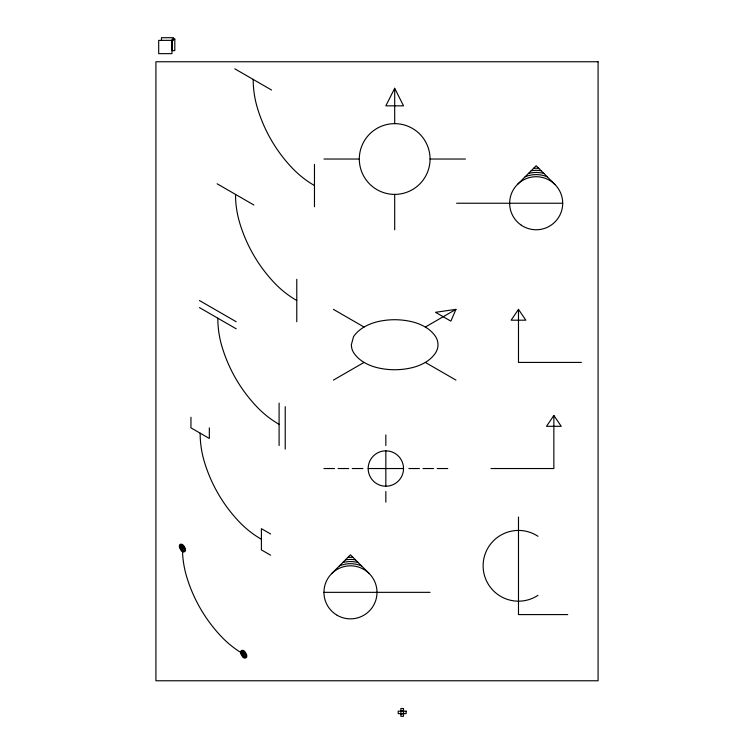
<?xml version="1.0" encoding="UTF-8"?>
<svg xmlns="http://www.w3.org/2000/svg" width="754" height="754" viewBox="0 0 754 754"><rect width="100%" height="100%" fill="white"/><g stroke="black" fill="none" stroke-linecap="round" stroke-linejoin="round"><path stroke-width="1.13" d="M455.953 309.357L450.854 321.147L435.539 312.297L455.953 309.357L425.322 327.048A49.51 49.51 0 0 0 412.08 321.769A74.787 74.787 0 0 0 377.292 321.769A49.51 49.51 0 0 0 364.05 327.048A33.562 33.562 0 0 0 353.56 336.548L351.364 344.729A14.986 14.986 0 0 0 354.173 353.466A31.611 31.611 0 0 0 364.05 362.42A49.51 49.51 0 0 0 377.292 367.688A74.787 74.787 0 0 0 412.08 367.688A49.51 49.51 0 0 0 425.322 362.42A31.611 31.611 0 0 0 435.199 353.466A14.986 14.986 0 0 0 435.199 335.992A31.611 31.611 0 0 0 425.322 327.048M394.691 88.275L385.841 105.843L403.531 105.843L394.691 88.275L394.691 123.647M518.488 309.357L511.127 320.186L525.849 320.186L518.488 309.357L518.488 362.42L581.4 362.42M553.86 415.473L546.499 426.302L561.221 426.302L553.86 415.473L553.86 468.536L490.948 468.536M517.414 184.485L536.179 165.72L554.935 184.485M331.713 573.577L350.469 554.821L369.234 573.577M333.419 380.101L364.05 362.42M323.937 159.028L359.309 159.028M430.063 159.028A35.372 35.372 0 0 0 377 128.387A35.372 35.372 0 0 0 377 189.659A35.372 35.372 0 0 0 430.063 159.028L465.435 159.028M456.585 203.241L562.71 203.241M323.937 468.536L334.55 468.536M338.094 468.536L348.706 468.536M352.241 468.536L362.853 468.536M368.159 468.536L403.531 468.536A17.691 17.691 0 0 0 377 453.22A17.691 17.691 0 0 0 377 483.851A17.691 17.691 0 0 0 403.531 468.536M408.838 468.536L419.45 468.536M422.985 468.536L433.597 468.536M437.132 468.536L447.744 468.536M323.937 592.342L430.063 592.342M567.743 614.585L518.488 614.585L518.488 517.037M400.874 710.994L403.475 710.994M400.874 713.812L403.475 713.812M234.814 68.821L271.572 90.046M217.133 183.787L253.891 205.013M333.419 309.357L364.05 327.048M425.322 362.42L455.953 380.101M199.442 300.516L236.2 321.741M199.442 307.585L236.2 328.81M270.592 533.973L261.402 528.667L261.402 549.892L270.592 555.198M403.522 711.154L403.522 713.652M394.691 194.4L394.691 229.772M385.841 434.926L385.841 445.539M385.841 450.845L385.841 486.217M385.841 491.523L385.841 502.136M314.465 164.325L314.465 206.775M296.774 279.291L296.774 321.741M285.219 406.632L285.219 449.082M279.093 403.098L279.093 445.539M209.329 427.857L209.329 438.47L190.951 427.857L190.951 417.245M171.959 40.386L171.959 53.647L158.689 53.647L158.689 40.386L173.495 40.348L173.495 37.7L161.469 37.7L161.469 40.348M537.988 595.321A35.372 35.372 0 0 1 491.853 589.081A35.372 35.372 0 0 1 491.853 542.531A35.372 35.372 0 0 1 537.988 536.292M531.174 170.724A32.893 32.893 0 0 1 541.184 170.724M525.067 176.832A28.652 28.652 0 0 1 547.281 176.832M533.578 168.321A35.023 35.023 0 0 1 538.771 168.321M528.45 173.448A30.773 30.773 0 0 1 543.907 173.448M342.74 562.55A30.773 30.773 0 0 1 358.197 562.55M347.877 557.413A35.023 35.023 0 0 1 353.07 557.413M339.366 565.924A28.652 28.652 0 0 1 361.581 565.924M345.464 559.826A32.893 32.893 0 0 1 355.473 559.826M243.721 654.236A99.01 99.01 0 0 1 221.346 636.583A149.575 149.575 0 0 1 186.549 576.329A99.01 99.01 0 0 1 182.449 548.12M261.402 539.28A99.01 99.01 0 0 1 239.027 521.627A149.575 149.575 0 0 1 204.24 461.363A99.01 99.01 0 0 1 200.14 433.164M279.093 424.323A99.01 99.01 0 0 1 256.718 406.66A149.575 149.575 0 0 1 221.921 346.406A99.01 99.01 0 0 1 217.821 318.197M296.774 300.516A99.01 99.01 0 0 1 274.399 282.863A149.575 149.575 0 0 1 239.612 222.6A99.01 99.01 0 0 1 235.512 194.4M314.465 185.55A99.01 99.01 0 0 1 292.09 167.897A149.575 149.575 0 0 1 257.303 107.643A99.01 99.01 0 0 1 253.193 79.434M181.337 546.895C181.601 552.739 185.918 546.537 181.337 546.895M181.893 547.508C182.025 550.429 184.183 547.329 181.893 547.508M242.609 653.011C242.863 658.855 247.189 652.653 242.609 653.011M243.165 653.624C243.297 656.546 245.455 653.445 243.165 653.624M180.281 544.369L179.669 545.048A3.157 3.157 0 0 0 179.386 546.358A4.948 4.948 0 0 0 179.593 547.762L181.328 550.778A4.948 4.948 0 0 0 182.449 551.664A3.157 3.157 0 0 0 183.722 552.069L185.211 551.278A3.355 3.355 0 0 0 185.512 549.892A4.948 4.948 0 0 0 185.305 548.478L183.571 545.472A4.948 4.948 0 0 0 182.449 544.586A3.157 3.157 0 0 0 181.177 544.181L180.281 544.369M180.715 545.123L180.225 545.67A2.526 2.526 0 0 0 179.999 546.707A3.959 3.959 0 0 0 180.168 547.838L181.554 550.25A3.959 3.959 0 0 0 182.449 550.957A2.526 2.526 0 0 0 183.467 551.278L184.664 550.646A2.686 2.686 0 0 0 184.9 549.534A3.959 3.959 0 0 0 184.739 548.412L183.345 546A3.959 3.959 0 0 0 182.449 545.293A2.526 2.526 0 0 0 181.431 544.963L180.715 545.123M181.148 545.868L180.781 546.282A1.894 1.894 0 0 0 180.611 547.065A2.969 2.969 0 0 0 180.734 547.904L181.78 549.713A2.969 2.969 0 0 0 182.449 550.241A1.894 1.894 0 0 0 183.213 550.486L184.108 550.015A2.017 2.017 0 0 0 184.287 549.185A2.969 2.969 0 0 0 184.165 548.337L183.118 546.527A2.969 2.969 0 0 0 182.449 546A1.894 1.894 0 0 0 181.686 545.755L181.148 545.868M241.553 650.485L240.931 651.173A3.157 3.157 0 0 0 240.658 652.474A4.948 4.948 0 0 0 240.856 653.878L242.599 656.894A4.948 4.948 0 0 0 243.721 657.78A3.157 3.157 0 0 0 244.984 658.185L246.483 657.394A3.355 3.355 0 0 0 246.784 656.008A4.948 4.948 0 0 0 246.577 654.604L244.833 651.588A4.948 4.948 0 0 0 243.721 650.702A3.157 3.157 0 0 0 242.449 650.297L241.553 650.485M241.987 651.239L241.487 651.786A2.526 2.526 0 0 0 241.271 652.823A3.959 3.959 0 0 0 241.431 653.954L242.826 656.366A3.959 3.959 0 0 0 243.721 657.073A2.526 2.526 0 0 0 244.73 657.394L245.927 656.762A2.686 2.686 0 0 0 246.172 655.66A3.959 3.959 0 0 0 246.002 654.529L244.616 652.116A3.959 3.959 0 0 0 243.721 651.409A2.526 2.526 0 0 0 242.703 651.088L241.987 651.239M242.42 651.993L242.053 652.399A1.894 1.894 0 0 0 241.883 653.181A2.969 2.969 0 0 0 242.006 654.029L243.042 655.829A2.969 2.969 0 0 0 243.721 656.366A1.894 1.894 0 0 0 244.475 656.611L245.38 656.131A2.017 2.017 0 0 0 245.559 655.301A2.969 2.969 0 0 0 245.436 654.453L244.39 652.644A2.969 2.969 0 0 0 243.721 652.116A1.894 1.894 0 0 0 242.958 651.871L242.42 651.993M174.815 39.029L172.166 39.029L172.166 50.641L174.815 50.641L174.815 39.029M598.082 61.753L155.918 61.753L155.918 680.768L598.082 680.768L598.082 61.753M403.475 708.506L400.874 708.506L400.874 716.3L403.475 716.3L403.475 708.506M406.133 711.154L398.216 711.154L398.216 713.652L406.133 713.652L406.133 711.154M521.306 225.21A26.531 26.531 0 0 0 562.635 205.135A26.531 26.531 0 0 0 524.586 179.377A26.531 26.531 0 0 0 521.306 225.21M337.208 615.311A26.531 26.531 0 0 0 377 592.342A26.531 26.531 0 0 0 337.208 569.364A26.531 26.531 0 0 0 337.208 615.311"/></g></svg>
